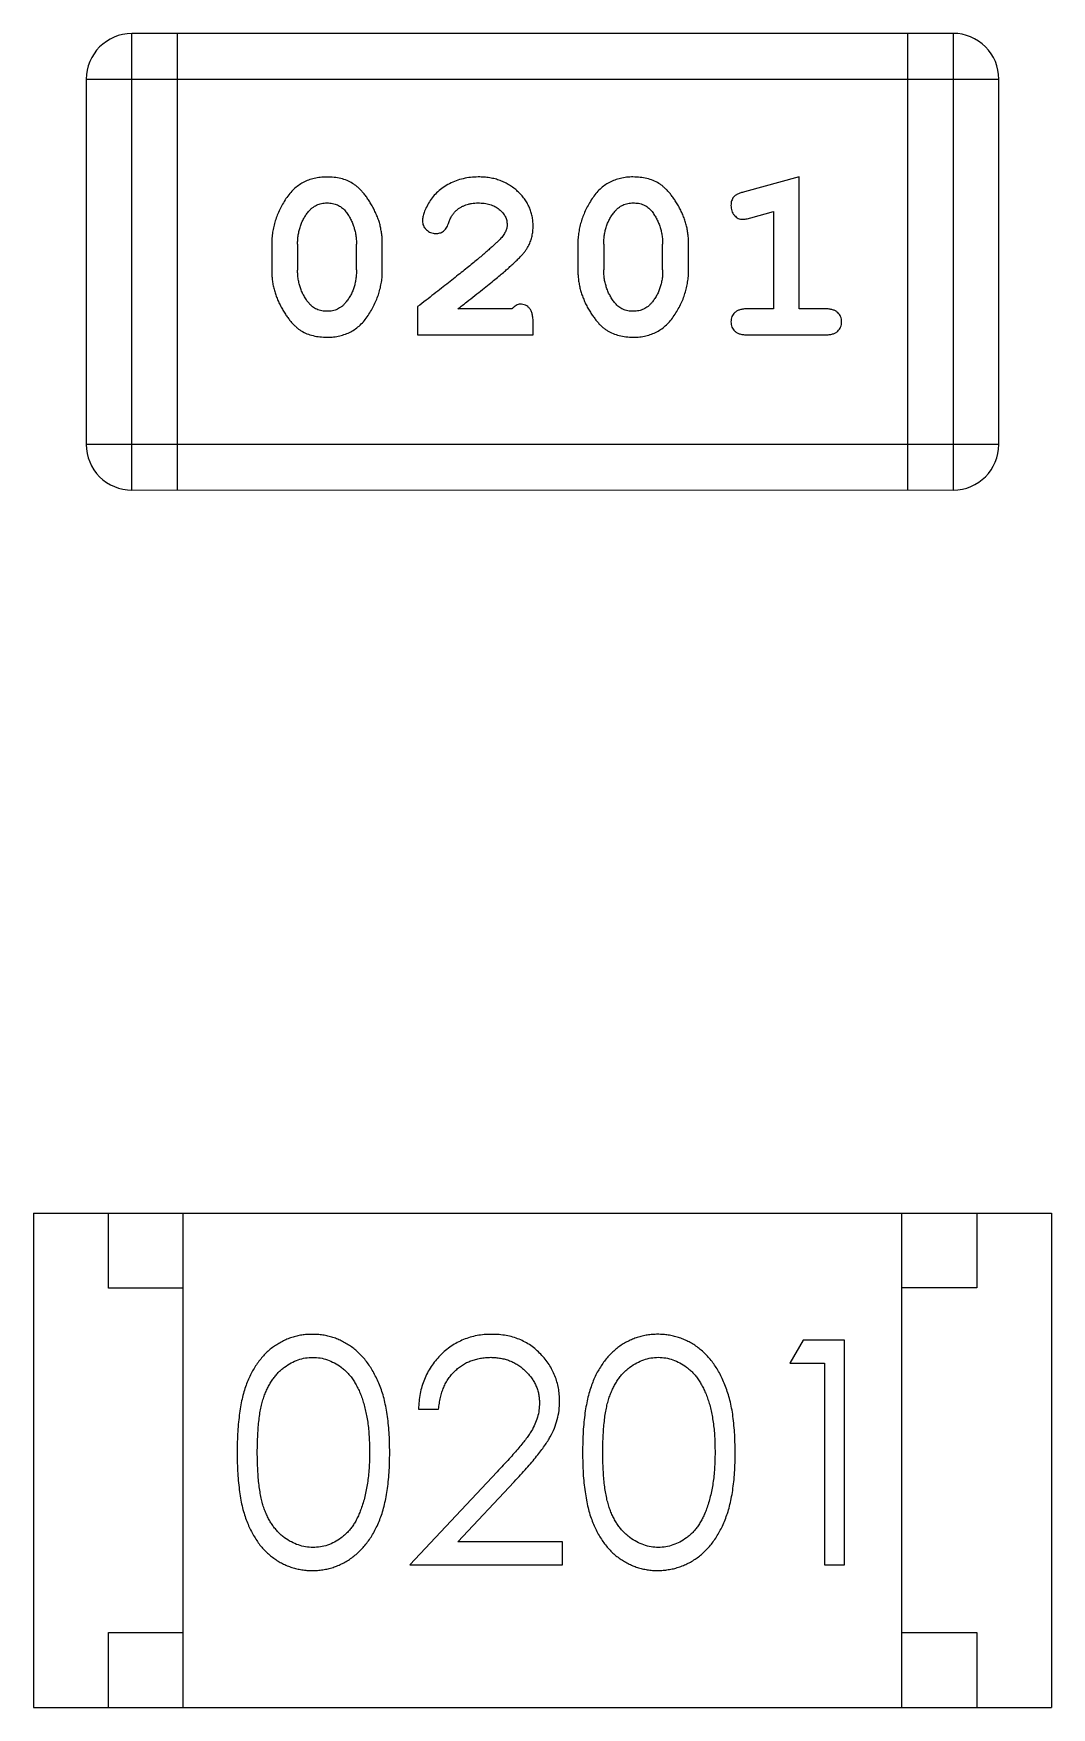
# Model space of a CAD drawing. Header units: millimetres. Extents: x 0 to 297, y 0 to 210.
# Drawn here: x 225.768 to 226.448, y 123.305 to 124.423 of the extents above; entities that cross this region are included whole.
import ezdxf

# ---------------------------------------------------------------- set-up
doc = ezdxf.new("R2010")
doc.units = ezdxf.units.MM
doc.layers.get('0').update_dxf_attribs({"linetype": 'CONTINUOUS'})

msp = doc.modelspace()

# ---------------------------------------------------------------- linework, layer by layer
at = {"color": 7, "linetype": 'Continuous'}
for p, q in [((226.3826, 124.4229), (225.834, 124.4228)), ((225.834, 124.118), (225.834, 124.4228)), ((225.8645, 124.118), (225.8645, 124.4228)), ((226.3521, 124.4229), (226.3522, 124.1181)), ((226.3826, 124.4229), (226.3827, 124.1181)), ((225.8035, 124.3923), (226.4131, 124.3924)), ((225.8035, 124.3923), (225.8035, 124.1485)), ((226.4131, 124.1485), (226.4131, 124.3924)), ((226.2798, 124.3271), (226.2432, 124.3172)), ((226.2798, 124.239), (226.2798, 124.3271)), ((226.2475, 124.2998), (226.2625, 124.3039)), ((226.2625, 124.3039), (226.2625, 124.239)), ((225.9274, 124.2824), (225.9274, 124.2647)), ((225.9447, 124.2822), (225.9447, 124.2649)), ((225.984, 124.265), (225.984, 124.2822)), ((226.0013, 124.2647), (226.0013, 124.2824)), ((226.1319, 124.2824), (226.1319, 124.2647)), ((226.1492, 124.2822), (226.1492, 124.265)), ((226.1885, 124.265), (226.1885, 124.2822)), ((226.2059, 124.2647), (226.2058, 124.2825)), ((226.0249, 124.2405), (226.0249, 124.2216)), ((226.0879, 124.239), (226.0517, 124.239)), ((226.2625, 124.239), (226.2452, 124.239)), ((226.2971, 124.239), (226.2798, 124.239)), ((226.0249, 124.2216), (226.102, 124.2217)), ((226.102, 124.2217), (226.102, 124.2295)), ((226.2452, 124.2217), (226.2971, 124.2217)), ((226.4131, 124.1485), (225.8035, 124.1485)), ((225.834, 124.118), (226.3827, 124.1181)), ((225.7683, 123.6352), (226.4483, 123.6353)), ((225.7683, 123.6352), (225.7683, 123.3052)), ((225.8183, 123.5852), (225.8183, 123.6352)), ((225.8683, 123.3052), (225.8683, 123.6352)), ((226.3483, 123.3053), (226.3483, 123.6353)), ((226.3983, 123.6353), (226.3983, 123.5853)), ((226.4483, 123.6353), (226.4483, 123.3053)), ((225.8683, 123.5852), (225.8183, 123.5852)), ((226.3983, 123.5853), (226.3483, 123.5853)), ((226.2823, 123.5505), (226.2735, 123.5351)), ((226.3101, 123.5505), (226.2823, 123.5505)), ((226.3101, 123.4005), (226.3101, 123.5505)), ((226.2735, 123.5351), (226.2966, 123.5351)), ((226.2966, 123.5351), (226.2966, 123.4005)), ((226.0255, 123.5043), (226.0389, 123.5043)), ((226.0779, 123.4626), (226.0197, 123.4005)), ((226.0518, 123.4159), (226.0894, 123.4559)), ((226.1216, 123.4159), (226.0518, 123.4159)), ((226.1216, 123.4005), (226.1216, 123.4159)), ((226.0197, 123.4005), (226.1216, 123.4005)), ((226.2966, 123.4005), (226.3101, 123.4005)), ((225.8183, 123.3552), (225.8683, 123.3552)), ((225.8183, 123.3052), (225.8183, 123.3552)), ((226.3483, 123.3553), (226.3983, 123.3553)), ((226.3983, 123.3553), (226.3983, 123.3053)), ((225.7683, 123.3052), (226.4483, 123.3053))]:
    msp.add_line(p, q, dxfattribs=at)
for centre, start, end in [((225.834, 124.3923), 90.0074, 180.0074), ((226.3826, 124.3924), 0.0074, 90.0074), ((225.834, 124.1485), 180.0074, 270.0074), ((226.3826, 124.1485), 270.0074, 0.0074)]:
    msp.add_arc(centre, 0.0305, start, end, dxfattribs=at)
for points, knots in [([(225.9642, 124.327), (225.9628, 124.327), (225.9599, 124.3269), (225.9559, 124.3262), (225.952, 124.3251), (225.9484, 124.3235), (225.9452, 124.3214), (225.9421, 124.3189), (225.9393, 124.316), (225.9369, 124.3126), (225.9347, 124.309), (225.9327, 124.3053), (225.9311, 124.3016), (225.9297, 124.2978), (225.9287, 124.294), (225.9279, 124.2902), (225.9275, 124.2863), (225.9274, 124.2837), (225.9274, 124.2824)], [0, 0, 0, 0, 0.06692, 0.130834, 0.19258, 0.252759, 0.312631, 0.373411, 0.436359, 0.501894, 0.568244, 0.632472, 0.69556, 0.757163, 0.818592, 0.878885, 0.939235, 1, 1, 1, 1]), ([(226.0013, 124.2824), (226.0013, 124.2835), (226.0013, 124.2856), (226.001, 124.2888), (226.0004, 124.292), (225.9998, 124.2951), (225.9989, 124.2981), (225.9977, 124.3011), (225.9964, 124.3041), (225.995, 124.307), (225.9933, 124.3097), (225.9917, 124.3123), (225.9901, 124.3146), (225.9884, 124.3167), (225.9867, 124.3185), (225.985, 124.3202), (225.9832, 124.3216), (225.9809, 124.3232), (225.9777, 124.3248), (225.9735, 124.3261), (225.969, 124.3269), (225.9658, 124.327), (225.9642, 124.327)], [0, 0, 0, 0, 0.049855, 0.099516, 0.148482, 0.19758, 0.246804, 0.296268, 0.346517, 0.397047, 0.446826, 0.49336, 0.537801, 0.579207, 0.617974, 0.654833, 0.689171, 0.722088, 0.786392, 0.853518, 0.924186, 1, 1, 1, 1]), ([(226.0653, 124.3271), (226.0636, 124.327), (226.0603, 124.3269), (226.0553, 124.326), (226.0506, 124.3246), (226.0461, 124.3226), (226.042, 124.3202), (226.0383, 124.3173), (226.0352, 124.3141), (226.0327, 124.3105), (226.0307, 124.3069), (226.0292, 124.3036), (226.0283, 124.3006), (226.0281, 124.2986), (226.0281, 124.2977)], [0, 0, 0, 0, 0.098286, 0.193983, 0.289056, 0.384352, 0.477435, 0.566197, 0.652355, 0.737986, 0.818188, 0.887401, 0.94802, 1, 1, 1, 1]), ([(226.102, 124.2943), (226.102, 124.2954), (226.1019, 124.2976), (226.1014, 124.3008), (226.1006, 124.3039), (226.0995, 124.3069), (226.098, 124.3098), (226.0962, 124.3125), (226.0941, 124.3151), (226.0917, 124.3175), (226.0891, 124.3197), (226.0862, 124.3217), (226.0832, 124.3234), (226.08, 124.3247), (226.0766, 124.3258), (226.073, 124.3265), (226.0692, 124.327), (226.0667, 124.327), (226.0653, 124.3271)], [0, 0, 0, 0, 0.060981, 0.120256, 0.178148, 0.236115, 0.293993, 0.352864, 0.413358, 0.476056, 0.539296, 0.602396, 0.665116, 0.728325, 0.792919, 0.859317, 0.928302, 1, 1, 1, 1]), ([(226.1687, 124.3271), (226.1673, 124.327), (226.1645, 124.327), (226.1604, 124.3262), (226.1565, 124.3251), (226.153, 124.3235), (226.1497, 124.3215), (226.1466, 124.319), (226.1438, 124.316), (226.1414, 124.3126), (226.1392, 124.309), (226.1372, 124.3053), (226.1356, 124.3016), (226.1343, 124.2979), (226.1332, 124.2941), (226.1325, 124.2902), (226.132, 124.2863), (226.1319, 124.2838), (226.1319, 124.2824)], [0, 0, 0, 0, 0.06692, 0.130834, 0.19258, 0.252759, 0.312631, 0.373411, 0.436359, 0.501894, 0.568244, 0.632472, 0.69556, 0.757163, 0.818592, 0.878885, 0.939235, 1, 1, 1, 1]), ([(226.2058, 124.2825), (226.2058, 124.2835), (226.2058, 124.2857), (226.2055, 124.2889), (226.205, 124.292), (226.2043, 124.2951), (226.2034, 124.2982), (226.2023, 124.3012), (226.201, 124.3041), (226.1995, 124.307), (226.1979, 124.3097), (226.1962, 124.3123), (226.1946, 124.3146), (226.1929, 124.3167), (226.1912, 124.3186), (226.1895, 124.3202), (226.1877, 124.3216), (226.1854, 124.3232), (226.1822, 124.3248), (226.178, 124.3261), (226.1735, 124.3269), (226.1703, 124.327), (226.1687, 124.3271)], [0, 0, 0, 0, 0.049855, 0.099516, 0.148482, 0.19758, 0.246804, 0.296268, 0.346517, 0.397047, 0.446826, 0.49336, 0.537801, 0.579207, 0.617974, 0.654833, 0.689171, 0.722088, 0.786392, 0.853518, 0.924186, 1, 1, 1, 1]), ([(225.952, 124.3039), (225.9524, 124.3044), (225.9532, 124.3053), (225.9545, 124.3065), (225.9559, 124.3075), (225.9574, 124.3083), (225.959, 124.309), (225.9607, 124.3094), (225.9625, 124.3097), (225.9637, 124.3097), (225.9643, 124.3097)], [0, 0, 0, 0, 0.13042, 0.256046, 0.378133, 0.498725, 0.620452, 0.742761, 0.869406, 1, 1, 1, 1]), ([(225.9643, 124.3097), (225.9649, 124.3097), (225.9662, 124.3097), (225.968, 124.3094), (225.9697, 124.309), (225.9713, 124.3084), (225.9727, 124.3077), (225.9741, 124.3068), (225.9754, 124.3057), (225.9761, 124.3049), (225.9765, 124.3045)], [0, 0, 0, 0, 0.138115, 0.270177, 0.397547, 0.520057, 0.63869, 0.757499, 0.878226, 1, 1, 1, 1]), ([(226.0503, 124.3044), (226.0508, 124.3048), (226.0518, 124.3056), (226.0535, 124.3068), (226.0552, 124.3077), (226.057, 124.3084), (226.0589, 124.309), (226.061, 124.3094), (226.0631, 124.3097), (226.0645, 124.3097), (226.0652, 124.3097)], [0, 0, 0, 0, 0.121873, 0.243139, 0.363336, 0.485133, 0.607572, 0.734701, 0.864814, 1, 1, 1, 1]), ([(226.0652, 124.3097), (226.0666, 124.3097), (226.0693, 124.3096), (226.0731, 124.3088), (226.0765, 124.3074), (226.0794, 124.3055), (226.0817, 124.3032), (226.0835, 124.3007), (226.0845, 124.298), (226.0846, 124.2962), (226.0847, 124.2952)], [0, 0, 0, 0, 0.156344, 0.299348, 0.4327, 0.561, 0.682299, 0.791883, 0.89611, 1, 1, 1, 1]), ([(226.1565, 124.304), (226.1569, 124.3044), (226.1577, 124.3053), (226.159, 124.3065), (226.1604, 124.3075), (226.1619, 124.3083), (226.1635, 124.309), (226.1652, 124.3094), (226.167, 124.3097), (226.1682, 124.3097), (226.1688, 124.3098)], [0, 0, 0, 0, 0.13042, 0.256046, 0.378133, 0.498725, 0.620452, 0.742761, 0.869406, 1, 1, 1, 1]), ([(226.1688, 124.3098), (226.1695, 124.3097), (226.1707, 124.3097), (226.1725, 124.3095), (226.1742, 124.3091), (226.1758, 124.3085), (226.1773, 124.3077), (226.1786, 124.3068), (226.1799, 124.3057), (226.1806, 124.3049), (226.181, 124.3045)], [0, 0, 0, 0, 0.138115, 0.270177, 0.397547, 0.520057, 0.63869, 0.757499, 0.878226, 1, 1, 1, 1]), ([(226.2432, 124.3172), (226.2424, 124.3169), (226.2408, 124.3165), (226.2387, 124.3156), (226.2371, 124.3147), (226.2359, 124.3137), (226.2351, 124.3125), (226.2346, 124.3112), (226.2342, 124.3097), (226.2342, 124.3086), (226.2342, 124.308)], [0, 0, 0, 0, 0.187321, 0.344927, 0.475328, 0.579604, 0.674244, 0.773631, 0.882025, 1, 1, 1, 1]), ([(225.9447, 124.2822), (225.9447, 124.2832), (225.9448, 124.2853), (225.9451, 124.2883), (225.9457, 124.2913), (225.9465, 124.2941), (225.9475, 124.2968), (225.9488, 124.2993), (225.9502, 124.3017), (225.9514, 124.3032), (225.952, 124.3039)], [0, 0, 0, 0, 0.135446, 0.266257, 0.393419, 0.517936, 0.639137, 0.758785, 0.879345, 1, 1, 1, 1]), ([(225.9765, 124.3045), (225.9771, 124.3036), (225.9783, 124.3021), (225.9798, 124.2995), (225.9811, 124.2969), (225.9822, 124.2941), (225.983, 124.2913), (225.9836, 124.2883), (225.984, 124.2853), (225.984, 124.2832), (225.984, 124.2822)], [0, 0, 0, 0, 0.125331, 0.248948, 0.371201, 0.494032, 0.616811, 0.742104, 0.868849, 1, 1, 1, 1]), ([(226.0281, 124.2977), (226.0281, 124.2972), (226.0282, 124.2961), (226.0287, 124.2945), (226.0295, 124.2931), (226.0307, 124.2918), (226.032, 124.2907), (226.0335, 124.2899), (226.0352, 124.2894), (226.0363, 124.2893), (226.0369, 124.2893)], [0, 0, 0, 0, 0.120856, 0.239483, 0.360995, 0.490166, 0.620982, 0.746416, 0.870253, 1, 1, 1, 1]), ([(226.0454, 124.2959), (226.0457, 124.2968), (226.0463, 124.2985), (226.0475, 124.3007), (226.0488, 124.3028), (226.0498, 124.3038), (226.0503, 124.3044)], [0, 0, 0, 0, 0.285518, 0.544185, 0.781367, 1, 1, 1, 1]), ([(226.1492, 124.2822), (226.1492, 124.2832), (226.1493, 124.2853), (226.1496, 124.2884), (226.1502, 124.2913), (226.151, 124.2941), (226.152, 124.2968), (226.1533, 124.2993), (226.1547, 124.3017), (226.1559, 124.3032), (226.1565, 124.304)], [0, 0, 0, 0, 0.135446, 0.266257, 0.393419, 0.517936, 0.639137, 0.758785, 0.879345, 1, 1, 1, 1]), ([(226.181, 124.3045), (226.1816, 124.3037), (226.1828, 124.3021), (226.1843, 124.2995), (226.1856, 124.2969), (226.1867, 124.2941), (226.1875, 124.2913), (226.1881, 124.2883), (226.1885, 124.2853), (226.1885, 124.2832), (226.1885, 124.2822)], [0, 0, 0, 0, 0.125331, 0.248948, 0.371201, 0.494032, 0.616811, 0.742104, 0.868849, 1, 1, 1, 1]), ([(226.2342, 124.308), (226.2342, 124.3074), (226.2342, 124.3062), (226.2347, 124.3044), (226.2354, 124.3028), (226.2365, 124.3014), (226.2377, 124.3002), (226.239, 124.2994), (226.2405, 124.2989), (226.2415, 124.2988), (226.2421, 124.2988)], [0, 0, 0, 0, 0.138815, 0.27042, 0.39836, 0.52875, 0.654955, 0.771147, 0.884581, 1, 1, 1, 1]), ([(226.2421, 124.2988), (226.2424, 124.2988), (226.2431, 124.2988), (226.2444, 124.299), (226.2459, 124.2994), (226.2469, 124.2996), (226.2475, 124.2998)], [0, 0, 0, 0, 0.183151, 0.413144, 0.682305, 1, 1, 1, 1]), ([(226.0369, 124.2893), (226.0374, 124.2893), (226.0384, 124.2894), (226.0397, 124.2896), (226.041, 124.2901), (226.0421, 124.2908), (226.0431, 124.2917), (226.044, 124.2928), (226.0448, 124.2943), (226.0452, 124.2953), (226.0454, 124.2959)], [0, 0, 0, 0, 0.127347, 0.246131, 0.359406, 0.470543, 0.586092, 0.711469, 0.847022, 1, 1, 1, 1]), ([(226.0847, 124.2952), (226.0847, 124.2944), (226.0845, 124.2928), (226.0836, 124.2904), (226.082, 124.2879), (226.0807, 124.2863), (226.0799, 124.2855)], [0, 0, 0, 0, 0.212836, 0.442809, 0.70317, 1, 1, 1, 1]), ([(226.0853, 124.266), (226.0861, 124.2668), (226.0878, 124.2683), (226.0902, 124.2705), (226.0923, 124.2726), (226.0942, 124.2746), (226.0958, 124.2764), (226.0971, 124.2782), (226.0983, 124.2798), (226.0994, 124.2819), (226.1005, 124.2845), (226.1014, 124.2876), (226.1019, 124.2909), (226.102, 124.2932), (226.102, 124.2943)], [0, 0, 0, 0, 0.103002, 0.197728, 0.285279, 0.365235, 0.437224, 0.502446, 0.560545, 0.611446, 0.707576, 0.80349, 0.900532, 1, 1, 1, 1]), ([(226.0799, 124.2855), (226.0795, 124.2851), (226.0785, 124.2841), (226.0769, 124.2825), (226.0751, 124.2808), (226.0729, 124.2789), (226.0704, 124.2767), (226.0677, 124.2744), (226.0647, 124.2719), (226.0614, 124.2692), (226.0578, 124.2663), (226.0539, 124.2632), (226.0498, 124.2599), (226.0454, 124.2564), (226.0407, 124.2527), (226.0357, 124.2488), (226.0304, 124.2447), (226.0268, 124.2419), (226.0249, 124.2405)], [0, 0, 0, 0, 0.026647, 0.057942, 0.094152, 0.134806, 0.180631, 0.231142, 0.286385, 0.346321, 0.411439, 0.481035, 0.555329, 0.634592, 0.718826, 0.807759, 0.901393, 1, 1, 1, 1]), ([(225.9274, 124.2647), (225.9274, 124.2636), (225.9275, 124.2615), (225.9278, 124.2583), (225.9282, 124.2552), (225.929, 124.2521), (225.9298, 124.249), (225.931, 124.246), (225.9322, 124.2431), (225.9337, 124.2402), (225.9353, 124.2375), (225.9369, 124.2349), (225.9385, 124.2326), (225.9402, 124.2305), (225.9419, 124.2286), (225.9436, 124.227), (225.9453, 124.2255), (225.9477, 124.2239), (225.9509, 124.2223), (225.9551, 124.221), (225.9596, 124.2202), (225.9628, 124.2201), (225.9645, 124.2201)], [0, 0, 0, 0, 0.049886, 0.09882, 0.148132, 0.19689, 0.246038, 0.295176, 0.345305, 0.395692, 0.445312, 0.491875, 0.535813, 0.577009, 0.616081, 0.652689, 0.687585, 0.720206, 0.785062, 0.85223, 0.923759, 1, 1, 1, 1]), ([(225.9524, 124.2427), (225.9517, 124.2434), (225.9505, 124.245), (225.949, 124.2476), (225.9476, 124.2502), (225.9466, 124.253), (225.9457, 124.2558), (225.9451, 124.2588), (225.9448, 124.2618), (225.9447, 124.2639), (225.9447, 124.2649)], [0, 0, 0, 0, 0.124927, 0.248361, 0.370889, 0.492583, 0.61616, 0.741472, 0.869044, 1, 1, 1, 1]), ([(225.9645, 124.2201), (225.9659, 124.2201), (225.9687, 124.2202), (225.9728, 124.2209), (225.9766, 124.222), (225.9802, 124.2236), (225.9835, 124.2256), (225.9866, 124.2282), (225.9894, 124.2311), (225.9918, 124.2345), (225.994, 124.2381), (225.996, 124.2417), (225.9976, 124.2455), (225.999, 124.2492), (226, 124.253), (226.0008, 124.2569), (226.0013, 124.2608), (226.0013, 124.2634), (226.0013, 124.2647)], [0, 0, 0, 0, 0.067217, 0.131051, 0.19272, 0.252824, 0.312745, 0.373449, 0.436041, 0.501494, 0.567761, 0.632087, 0.695096, 0.757109, 0.817993, 0.878657, 0.939311, 1, 1, 1, 1]), ([(225.984, 124.265), (225.984, 124.2639), (225.984, 124.2618), (225.9836, 124.2588), (225.9831, 124.2558), (225.9822, 124.253), (225.9813, 124.2503), (225.98, 124.2478), (225.9785, 124.2454), (225.9774, 124.2439), (225.9768, 124.2432)], [0, 0, 0, 0, 0.135449, 0.266263, 0.393429, 0.516942, 0.639128, 0.758779, 0.879341, 1, 1, 1, 1]), ([(226.0517, 124.239), (226.0537, 124.2405), (226.0575, 124.2435), (226.063, 124.2478), (226.068, 124.2518), (226.0724, 124.2553), (226.0764, 124.2585), (226.0798, 124.2613), (226.0827, 124.2638), (226.0845, 124.2653), (226.0853, 124.266)], [0, 0, 0, 0, 0.176662, 0.337826, 0.484741, 0.617764, 0.73494, 0.837793, 0.926412, 1, 1, 1, 1]), ([(226.1319, 124.2647), (226.1319, 124.2636), (226.132, 124.2615), (226.1323, 124.2583), (226.1328, 124.2552), (226.1335, 124.2521), (226.1343, 124.2491), (226.1355, 124.2461), (226.1367, 124.2431), (226.1382, 124.2402), (226.1398, 124.2375), (226.1414, 124.2349), (226.1431, 124.2326), (226.1447, 124.2305), (226.1464, 124.2287), (226.1481, 124.227), (226.1498, 124.2256), (226.1522, 124.224), (226.1554, 124.2224), (226.1596, 124.2211), (226.1641, 124.2202), (226.1673, 124.2201), (226.169, 124.2201)], [0, 0, 0, 0, 0.049886, 0.09882, 0.148132, 0.19689, 0.246038, 0.295176, 0.345305, 0.395692, 0.445312, 0.491875, 0.535813, 0.577009, 0.616081, 0.652689, 0.687585, 0.720206, 0.785062, 0.85223, 0.923759, 1, 1, 1, 1]), ([(226.1569, 124.2427), (226.1562, 124.2435), (226.155, 124.245), (226.1535, 124.2476), (226.1521, 124.2502), (226.1511, 124.253), (226.1503, 124.2558), (226.1496, 124.2588), (226.1493, 124.2619), (226.1492, 124.2639), (226.1492, 124.265)], [0, 0, 0, 0, 0.124927, 0.248361, 0.370889, 0.492583, 0.61616, 0.741472, 0.869044, 1, 1, 1, 1]), ([(226.169, 124.2201), (226.1704, 124.2201), (226.1732, 124.2202), (226.1773, 124.2209), (226.1812, 124.222), (226.1847, 124.2236), (226.1881, 124.2257), (226.1911, 124.2282), (226.1939, 124.2311), (226.1963, 124.2345), (226.1985, 124.2381), (226.2005, 124.2418), (226.2022, 124.2455), (226.2035, 124.2493), (226.2045, 124.2531), (226.2053, 124.2569), (226.2058, 124.2608), (226.2058, 124.2634), (226.2059, 124.2647)], [0, 0, 0, 0, 0.067217, 0.131051, 0.19272, 0.252824, 0.312745, 0.373449, 0.436041, 0.501494, 0.567761, 0.632087, 0.695096, 0.757109, 0.817993, 0.878657, 0.939311, 1, 1, 1, 1]), ([(226.1885, 124.265), (226.1885, 124.2639), (226.1885, 124.2618), (226.1882, 124.2588), (226.1876, 124.2558), (226.1868, 124.2531), (226.1858, 124.2504), (226.1845, 124.2478), (226.183, 124.2454), (226.1819, 124.2439), (226.1813, 124.2432)], [0, 0, 0, 0, 0.135449, 0.266263, 0.393429, 0.516942, 0.639128, 0.758779, 0.879341, 1, 1, 1, 1]), ([(225.9645, 124.2374), (225.9639, 124.2374), (225.9626, 124.2374), (225.9608, 124.2377), (225.9591, 124.2381), (225.9575, 124.2387), (225.956, 124.2394), (225.9547, 124.2403), (225.9535, 124.2414), (225.9527, 124.2422), (225.9524, 124.2427)], [0, 0, 0, 0, 0.139844, 0.271849, 0.399162, 0.521619, 0.6402, 0.758957, 0.87828, 1, 1, 1, 1]), ([(225.9768, 124.2432), (225.9764, 124.2427), (225.9756, 124.2418), (225.9743, 124.2406), (225.9728, 124.2396), (225.9713, 124.2388), (225.9697, 124.2381), (225.9681, 124.2377), (225.9663, 124.2374), (225.9651, 124.2374), (225.9645, 124.2374)], [0, 0, 0, 0, 0.129853, 0.25607, 0.380154, 0.49978, 0.62208, 0.743277, 0.868791, 1, 1, 1, 1]), ([(226.0934, 124.2421), (226.0929, 124.2421), (226.092, 124.242), (226.0906, 124.2413), (226.0892, 124.2403), (226.0883, 124.2394), (226.0879, 124.239)], [0, 0, 0, 0, 0.20611, 0.432681, 0.695597, 1, 1, 1, 1]), ([(226.102, 124.2295), (226.102, 124.2306), (226.102, 124.2326), (226.1015, 124.2353), (226.1009, 124.2375), (226.0998, 124.2393), (226.0985, 124.2405), (226.097, 124.2415), (226.0952, 124.242), (226.094, 124.2421), (226.0934, 124.2421)], [0, 0, 0, 0, 0.1844, 0.34094, 0.473574, 0.586824, 0.690029, 0.789175, 0.890445, 1, 1, 1, 1]), ([(226.169, 124.2374), (226.1684, 124.2374), (226.1671, 124.2374), (226.1653, 124.2377), (226.1636, 124.2381), (226.162, 124.2387), (226.1606, 124.2394), (226.1592, 124.2403), (226.158, 124.2414), (226.1572, 124.2423), (226.1569, 124.2427)], [0, 0, 0, 0, 0.139844, 0.271849, 0.399162, 0.521619, 0.6402, 0.758957, 0.87828, 1, 1, 1, 1]), ([(226.1813, 124.2432), (226.1809, 124.2427), (226.1801, 124.2418), (226.1788, 124.2406), (226.1774, 124.2396), (226.1758, 124.2388), (226.1743, 124.2382), (226.1726, 124.2377), (226.1708, 124.2375), (226.1696, 124.2374), (226.169, 124.2374)], [0, 0, 0, 0, 0.129853, 0.25607, 0.380154, 0.49978, 0.62208, 0.743277, 0.868791, 1, 1, 1, 1]), ([(226.2452, 124.239), (226.2443, 124.239), (226.2426, 124.2389), (226.2403, 124.2385), (226.2383, 124.2377), (226.2368, 124.2366), (226.2356, 124.2353), (226.2348, 124.2338), (226.2343, 124.2321), (226.2342, 124.2309), (226.2342, 124.2303)], [0, 0, 0, 0, 0.169102, 0.317658, 0.446239, 0.563118, 0.671828, 0.776546, 0.884858, 1, 1, 1, 1]), ([(226.2342, 124.2303), (226.2342, 124.2297), (226.2343, 124.2285), (226.2348, 124.2268), (226.2356, 124.2253), (226.2368, 124.224), (226.2383, 124.2229), (226.2403, 124.2222), (226.2426, 124.2217), (226.2443, 124.2217), (226.2452, 124.2217)], [0, 0, 0, 0, 0.115051, 0.223278, 0.329269, 0.437893, 0.554681, 0.682591, 0.83103, 1, 1, 1, 1]), ([(226.3081, 124.2303), (226.3081, 124.2309), (226.308, 124.2321), (226.3075, 124.2338), (226.3067, 124.2353), (226.3055, 124.2366), (226.304, 124.2377), (226.302, 124.2385), (226.2997, 124.2389), (226.298, 124.239), (226.2971, 124.239)], [0, 0, 0, 0, 0.11517, 0.223509, 0.328254, 0.438012, 0.553651, 0.682263, 0.830856, 1, 1, 1, 1]), ([(226.2971, 124.2217), (226.298, 124.2217), (226.2997, 124.2217), (226.302, 124.2222), (226.304, 124.2229), (226.3055, 124.224), (226.3067, 124.2253), (226.3075, 124.2269), (226.308, 124.2285), (226.3081, 124.2297), (226.3081, 124.2303)], [0, 0, 0, 0, 0.169012, 0.317488, 0.445429, 0.560977, 0.67065, 0.776666, 0.88492, 1, 1, 1, 1]), ([(225.9545, 123.5543), (225.9533, 123.5543), (225.9509, 123.5543), (225.9475, 123.5539), (225.9441, 123.5532), (225.9408, 123.5523), (225.9376, 123.5511), (225.9345, 123.5496), (225.9315, 123.5479), (225.9285, 123.546), (225.9257, 123.5438), (225.923, 123.5413), (225.9206, 123.5386), (225.9183, 123.5356), (225.9161, 123.5324), (225.9141, 123.529), (225.9123, 123.5253), (225.9106, 123.5213), (225.9091, 123.517), (225.9078, 123.5123), (225.9067, 123.5072), (225.9059, 123.5016), (225.9052, 123.4957), (225.9047, 123.4893), (225.9044, 123.4825), (225.9043, 123.4778), (225.9043, 123.4754)], [0, 0, 0, 0, 0.033742, 0.066533, 0.099153, 0.13154, 0.164087, 0.196563, 0.229707, 0.263315, 0.297504, 0.331686, 0.366482, 0.4021, 0.438958, 0.476748, 0.515985, 0.556589, 0.599519, 0.645765, 0.695487, 0.748721, 0.805687, 0.866754, 0.931405, 1, 1, 1, 1]), ([(226.0062, 123.4754), (226.0062, 123.4777), (226.0062, 123.4822), (226.0059, 123.4888), (226.0053, 123.495), (226.0046, 123.5008), (226.0036, 123.5063), (226.0025, 123.5114), (226.0011, 123.5162), (225.9995, 123.5206), (225.9976, 123.5247), (225.9957, 123.5285), (225.9936, 123.5321), (225.9914, 123.5354), (225.989, 123.5384), (225.9864, 123.5412), (225.9837, 123.5437), (225.9808, 123.5459), (225.9778, 123.5479), (225.9747, 123.5496), (225.9716, 123.5511), (225.9683, 123.5523), (225.965, 123.5532), (225.9615, 123.5539), (225.958, 123.5543), (225.9557, 123.5543), (225.9545, 123.5543)], [0, 0, 0, 0, 0.065278, 0.127205, 0.186168, 0.241675, 0.294115, 0.343609, 0.390387, 0.434463, 0.476646, 0.517002, 0.555936, 0.593716, 0.630057, 0.665601, 0.700745, 0.734917, 0.768681, 0.802087, 0.834849, 0.867433, 0.900138, 0.932806, 0.966212, 1, 1, 1, 1]), ([(226.0744, 123.5543), (226.0727, 123.5543), (226.0694, 123.5542), (226.0646, 123.5536), (226.06, 123.5524), (226.0555, 123.5509), (226.0513, 123.5489), (226.0473, 123.5465), (226.0435, 123.5436), (226.0399, 123.5403), (226.0367, 123.5367), (226.0338, 123.5328), (226.0314, 123.5287), (226.0293, 123.5243), (226.0277, 123.5196), (226.0265, 123.5147), (226.0257, 123.5096), (226.0256, 123.5061), (226.0255, 123.5043)], [0, 0, 0, 0, 0.06445, 0.126725, 0.187421, 0.247417, 0.306749, 0.366595, 0.427749, 0.490235, 0.553031, 0.614805, 0.676505, 0.738096, 0.801021, 0.864897, 0.931209, 1, 1, 1, 1]), ([(226.1197, 123.5098), (226.1197, 123.5112), (226.1196, 123.5142), (226.119, 123.5185), (226.118, 123.5226), (226.1167, 123.5266), (226.1148, 123.5305), (226.1127, 123.5342), (226.1101, 123.5378), (226.1072, 123.5411), (226.104, 123.5442), (226.1005, 123.5469), (226.0967, 123.5492), (226.0927, 123.5511), (226.0885, 123.5526), (226.084, 123.5536), (226.0793, 123.5542), (226.076, 123.5543), (226.0744, 123.5543)], [0, 0, 0, 0, 0.06271, 0.123347, 0.183401, 0.242828, 0.302097, 0.36242, 0.423725, 0.487032, 0.550491, 0.612709, 0.674265, 0.73617, 0.799211, 0.863483, 0.930525, 1, 1, 1, 1]), ([(226.1852, 123.5544), (226.1841, 123.5543), (226.1817, 123.5543), (226.1783, 123.5539), (226.1749, 123.5532), (226.1716, 123.5523), (226.1684, 123.5511), (226.1653, 123.5497), (226.1622, 123.548), (226.1593, 123.546), (226.1565, 123.5438), (226.1538, 123.5413), (226.1514, 123.5386), (226.149, 123.5357), (226.1469, 123.5324), (226.1448, 123.529), (226.143, 123.5253), (226.1414, 123.5213), (226.1399, 123.517), (226.1386, 123.5123), (226.1375, 123.5072), (226.1366, 123.5017), (226.1359, 123.4957), (226.1354, 123.4893), (226.1351, 123.4825), (226.1351, 123.4779), (226.1351, 123.4754)], [0, 0, 0, 0, 0.033742, 0.066533, 0.099153, 0.13154, 0.164087, 0.196563, 0.229707, 0.263315, 0.297504, 0.331686, 0.366482, 0.4021, 0.438958, 0.476748, 0.515985, 0.556589, 0.599519, 0.645765, 0.695487, 0.748721, 0.805687, 0.866754, 0.931405, 1, 1, 1, 1]), ([(226.237, 123.4755), (226.237, 123.4778), (226.2369, 123.4823), (226.2366, 123.4888), (226.2361, 123.495), (226.2354, 123.5009), (226.2344, 123.5063), (226.2332, 123.5115), (226.2318, 123.5162), (226.2302, 123.5206), (226.2284, 123.5247), (226.2265, 123.5286), (226.2244, 123.5321), (226.2222, 123.5354), (226.2197, 123.5384), (226.2172, 123.5412), (226.2144, 123.5437), (226.2116, 123.546), (226.2086, 123.548), (226.2055, 123.5497), (226.2023, 123.5511), (226.1991, 123.5523), (226.1957, 123.5532), (226.1923, 123.5539), (226.1888, 123.5543), (226.1864, 123.5543), (226.1852, 123.5544)], [0, 0, 0, 0, 0.065278, 0.127205, 0.186168, 0.241675, 0.294115, 0.343609, 0.390387, 0.434463, 0.476646, 0.517002, 0.555936, 0.593716, 0.630057, 0.665601, 0.700745, 0.734917, 0.768681, 0.802087, 0.834849, 0.867433, 0.900138, 0.932806, 0.966212, 1, 1, 1, 1]), ([(225.9178, 123.4755), (225.9178, 123.4775), (225.9178, 123.4814), (225.9181, 123.4871), (225.9184, 123.4923), (225.9189, 123.4972), (225.9195, 123.5018), (225.9203, 123.5059), (225.9213, 123.5097), (225.9223, 123.5131), (225.9236, 123.5162), (225.9249, 123.5191), (225.9264, 123.5218), (225.9281, 123.5243), (225.9298, 123.5266), (225.9317, 123.5288), (225.9337, 123.5307), (225.9366, 123.533), (225.9403, 123.5353), (225.945, 123.5375), (225.9499, 123.5387), (225.9533, 123.5389), (225.9549, 123.5389)], [0, 0, 0, 0, 0.073302, 0.142286, 0.206253, 0.266017, 0.321612, 0.372532, 0.419497, 0.462398, 0.502825, 0.541489, 0.579034, 0.615143, 0.650298, 0.684912, 0.718701, 0.752189, 0.817245, 0.879117, 0.939613, 1, 1, 1, 1]), ([(225.9549, 123.5389), (225.9566, 123.5389), (225.9598, 123.5387), (225.9647, 123.5375), (225.9694, 123.5353), (225.9731, 123.533), (225.976, 123.5307), (225.978, 123.5287), (225.98, 123.5265), (225.9818, 123.524), (225.9835, 123.5213), (225.985, 123.5183), (225.9865, 123.5151), (225.9878, 123.5117), (225.9889, 123.508), (225.99, 123.5041), (225.9908, 123.5), (225.9916, 123.4956), (225.9921, 123.4909), (225.9925, 123.486), (225.9927, 123.4808), (225.9928, 123.4773), (225.9928, 123.4755)], [0, 0, 0, 0, 0.059689, 0.119507, 0.181075, 0.246162, 0.279894, 0.314468, 0.350403, 0.387474, 0.426147, 0.466624, 0.508745, 0.553328, 0.600058, 0.649177, 0.700552, 0.754894, 0.811825, 0.871514, 0.934319, 1, 1, 1, 1]), ([(226.0389, 123.5043), (226.0391, 123.5057), (226.0393, 123.5083), (226.0401, 123.5121), (226.041, 123.5156), (226.0422, 123.5189), (226.0437, 123.522), (226.0455, 123.5249), (226.0475, 123.5275), (226.0497, 123.5299), (226.0522, 123.532), (226.0548, 123.5339), (226.0576, 123.5355), (226.0605, 123.5367), (226.0636, 123.5377), (226.0668, 123.5384), (226.0702, 123.5389), (226.0725, 123.5389), (226.0737, 123.539)], [0, 0, 0, 0, 0.073648, 0.143686, 0.210962, 0.275557, 0.338064, 0.399311, 0.4594, 0.51934, 0.579024, 0.637809, 0.695959, 0.754122, 0.813113, 0.873453, 0.935561, 1, 1, 1, 1]), ([(226.0737, 123.539), (226.0748, 123.5389), (226.077, 123.5389), (226.0803, 123.5384), (226.0834, 123.5378), (226.0863, 123.5368), (226.0892, 123.5355), (226.0919, 123.534), (226.0944, 123.5321), (226.0968, 123.53), (226.099, 123.5277), (226.1009, 123.5253), (226.1026, 123.5228), (226.1039, 123.5202), (226.105, 123.5174), (226.1057, 123.5146), (226.1062, 123.5116), (226.1062, 123.5096), (226.1062, 123.5086)], [0, 0, 0, 0, 0.068027, 0.133505, 0.19695, 0.26027, 0.322741, 0.384982, 0.448465, 0.513424, 0.578224, 0.640011, 0.700094, 0.760067, 0.819012, 0.877878, 0.938035, 1, 1, 1, 1]), ([(226.1486, 123.4755), (226.1486, 123.4775), (226.1486, 123.4814), (226.1488, 123.4871), (226.1492, 123.4924), (226.1497, 123.4973), (226.1503, 123.5018), (226.1511, 123.5059), (226.152, 123.5097), (226.1531, 123.5131), (226.1544, 123.5162), (226.1557, 123.5191), (226.1572, 123.5218), (226.1588, 123.5243), (226.1606, 123.5267), (226.1625, 123.5288), (226.1645, 123.5307), (226.1674, 123.533), (226.1711, 123.5353), (226.1758, 123.5375), (226.1807, 123.5387), (226.184, 123.5389), (226.1857, 123.539)], [0, 0, 0, 0, 0.073302, 0.142286, 0.206253, 0.266017, 0.321612, 0.372532, 0.419497, 0.462398, 0.502825, 0.541489, 0.579034, 0.615143, 0.650298, 0.684912, 0.718701, 0.752189, 0.817245, 0.879117, 0.939613, 1, 1, 1, 1]), ([(226.1857, 123.539), (226.1873, 123.5389), (226.1906, 123.5387), (226.1955, 123.5375), (226.2001, 123.5353), (226.2039, 123.533), (226.2067, 123.5307), (226.2088, 123.5287), (226.2107, 123.5265), (226.2125, 123.524), (226.2142, 123.5213), (226.2158, 123.5183), (226.2172, 123.5152), (226.2186, 123.5117), (226.2197, 123.5081), (226.2208, 123.5042), (226.2216, 123.5), (226.2223, 123.4956), (226.2229, 123.4909), (226.2233, 123.486), (226.2235, 123.4808), (226.2235, 123.4773), (226.2236, 123.4755)], [0, 0, 0, 0, 0.059689, 0.119507, 0.181075, 0.246162, 0.279894, 0.314468, 0.350403, 0.387474, 0.426147, 0.466624, 0.508745, 0.553328, 0.600058, 0.649177, 0.700552, 0.754894, 0.811825, 0.871514, 0.934319, 1, 1, 1, 1]), ([(226.1062, 123.5086), (226.1062, 123.5069), (226.1061, 123.5037), (226.105, 123.4989), (226.1033, 123.4943), (226.1013, 123.4904), (226.0993, 123.4873), (226.0974, 123.4846), (226.0951, 123.4817), (226.0924, 123.4784), (226.0893, 123.4749), (226.0859, 123.471), (226.082, 123.4669), (226.0793, 123.4641), (226.0779, 123.4626)], [0, 0, 0, 0, 0.088014, 0.174976, 0.2638, 0.355443, 0.406413, 0.465519, 0.533076, 0.609353, 0.693899, 0.787171, 0.889197, 1, 1, 1, 1]), ([(226.0894, 123.4559), (226.0908, 123.4575), (226.0936, 123.4605), (226.0975, 123.4648), (226.1011, 123.4689), (226.1043, 123.4728), (226.1071, 123.4764), (226.1096, 123.4798), (226.1117, 123.483), (226.114, 123.4868), (226.1163, 123.4915), (226.1183, 123.4974), (226.1195, 123.5035), (226.1196, 123.5077), (226.1197, 123.5098)], [0, 0, 0, 0, 0.09953, 0.192079, 0.277712, 0.357454, 0.429648, 0.495771, 0.555538, 0.608657, 0.707578, 0.804328, 0.901298, 1, 1, 1, 1]), ([(225.9043, 123.4754), (225.9043, 123.473), (225.9044, 123.4684), (225.9047, 123.4616), (225.9052, 123.4553), (225.9059, 123.4493), (225.9068, 123.4438), (225.9078, 123.4386), (225.9092, 123.4339), (225.9107, 123.4296), (225.9124, 123.4256), (225.9142, 123.4219), (225.9163, 123.4184), (225.9184, 123.4152), (225.9207, 123.4122), (225.9232, 123.4095), (225.9259, 123.4071), (225.9287, 123.4049), (225.9316, 123.4029), (225.9346, 123.4013), (225.9377, 123.3998), (225.9409, 123.3987), (225.9442, 123.3978), (225.9475, 123.3971), (225.951, 123.3967), (225.9533, 123.3967), (225.9545, 123.3966)], [0, 0, 0, 0, 0.068113, 0.132564, 0.193427, 0.250218, 0.303569, 0.353576, 0.400235, 0.443586, 0.484619, 0.524292, 0.56238, 0.599049, 0.63494, 0.669782, 0.704009, 0.737842, 0.771098, 0.803896, 0.836415, 0.868639, 0.900715, 0.933378, 0.966213, 1, 1, 1, 1]), ([(225.9549, 123.412), (225.9533, 123.4121), (225.95, 123.4123), (225.9451, 123.4136), (225.9404, 123.4156), (225.9366, 123.418), (225.9338, 123.4203), (225.9317, 123.4222), (225.9298, 123.4244), (225.928, 123.4267), (225.9264, 123.4292), (225.9249, 123.4319), (225.9236, 123.4348), (225.9223, 123.4379), (225.9212, 123.4414), (225.9203, 123.4451), (225.9196, 123.4493), (225.9189, 123.4538), (225.9184, 123.4587), (225.9181, 123.4639), (225.9178, 123.4696), (225.9178, 123.4735), (225.9178, 123.4755)], [0, 0, 0, 0, 0.060034, 0.120278, 0.182348, 0.247919, 0.281641, 0.315701, 0.350322, 0.385703, 0.421819, 0.459196, 0.497866, 0.538301, 0.58121, 0.628183, 0.679403, 0.734699, 0.794074, 0.858416, 0.927049, 1, 1, 1, 1]), ([(225.9545, 123.3966), (225.9557, 123.3967), (225.9581, 123.3967), (225.9616, 123.3971), (225.965, 123.3978), (225.9684, 123.3987), (225.9716, 123.3999), (225.9748, 123.4014), (225.9779, 123.4031), (225.9809, 123.4051), (225.9838, 123.4074), (225.9865, 123.4099), (225.9891, 123.4127), (225.9915, 123.4157), (225.9938, 123.419), (225.9959, 123.4226), (225.9978, 123.4264), (225.9996, 123.4305), (226.0012, 123.4348), (226.0025, 123.4396), (226.0037, 123.4447), (226.0046, 123.4501), (226.0053, 123.456), (226.0059, 123.4621), (226.0062, 123.4687), (226.0062, 123.4731), (226.0062, 123.4754)], [0, 0, 0, 0, 0.033824, 0.067298, 0.10028, 0.133019, 0.165736, 0.198792, 0.232372, 0.266409, 0.301016, 0.336196, 0.371972, 0.408574, 0.446394, 0.485225, 0.525372, 0.567224, 0.611081, 0.65775, 0.70702, 0.759235, 0.814484, 0.873227, 0.934937, 1, 1, 1, 1]), ([(225.9928, 123.4755), (225.9928, 123.4737), (225.9927, 123.4701), (225.9925, 123.4649), (225.992, 123.4599), (225.9914, 123.4551), (225.9906, 123.4505), (225.9897, 123.4461), (225.9885, 123.4418), (225.9876, 123.4391), (225.9871, 123.4378)], [0, 0, 0, 0, 0.141157, 0.277773, 0.409244, 0.535676, 0.657497, 0.775458, 0.889412, 1, 1, 1, 1]), ([(226.1351, 123.4754), (226.1351, 123.4731), (226.1351, 123.4684), (226.1354, 123.4617), (226.1359, 123.4553), (226.1367, 123.4494), (226.1376, 123.4438), (226.1386, 123.4387), (226.1399, 123.434), (226.1415, 123.4296), (226.1432, 123.4256), (226.145, 123.4219), (226.147, 123.4184), (226.1492, 123.4152), (226.1515, 123.4123), (226.154, 123.4095), (226.1566, 123.4071), (226.1594, 123.4049), (226.1624, 123.403), (226.1654, 123.4013), (226.1685, 123.3998), (226.1717, 123.3987), (226.1749, 123.3978), (226.1783, 123.3971), (226.1817, 123.3967), (226.1841, 123.3967), (226.1853, 123.3967)], [0, 0, 0, 0, 0.068113, 0.132564, 0.193427, 0.250218, 0.303569, 0.353576, 0.400235, 0.443586, 0.484619, 0.524292, 0.56238, 0.599049, 0.63494, 0.669782, 0.704009, 0.737842, 0.771098, 0.803896, 0.836415, 0.868639, 0.900715, 0.933378, 0.966213, 1, 1, 1, 1]), ([(226.1857, 123.4121), (226.1841, 123.4121), (226.1807, 123.4123), (226.1759, 123.4136), (226.1711, 123.4157), (226.1674, 123.4181), (226.1645, 123.4204), (226.1625, 123.4223), (226.1606, 123.4244), (226.1588, 123.4267), (226.1572, 123.4292), (226.1557, 123.432), (226.1543, 123.4349), (226.1531, 123.438), (226.152, 123.4414), (226.1511, 123.4451), (226.1503, 123.4493), (226.1496, 123.4538), (226.1492, 123.4587), (226.1488, 123.464), (226.1486, 123.4696), (226.1486, 123.4735), (226.1486, 123.4755)], [0, 0, 0, 0, 0.060034, 0.120278, 0.182348, 0.247919, 0.281641, 0.315701, 0.350322, 0.385703, 0.421819, 0.459196, 0.497866, 0.538301, 0.58121, 0.628183, 0.679403, 0.734699, 0.794074, 0.858416, 0.927049, 1, 1, 1, 1]), ([(226.1853, 123.3967), (226.1864, 123.3967), (226.1888, 123.3967), (226.1923, 123.3972), (226.1958, 123.3978), (226.1991, 123.3988), (226.2024, 123.4), (226.2056, 123.4014), (226.2087, 123.4032), (226.2117, 123.4051), (226.2146, 123.4074), (226.2173, 123.4099), (226.2199, 123.4127), (226.2223, 123.4158), (226.2246, 123.4191), (226.2266, 123.4226), (226.2286, 123.4264), (226.2303, 123.4305), (226.2319, 123.4349), (226.2333, 123.4396), (226.2344, 123.4447), (226.2354, 123.4502), (226.2361, 123.456), (226.2367, 123.4622), (226.2369, 123.4687), (226.237, 123.4732), (226.237, 123.4755)], [0, 0, 0, 0, 0.033824, 0.067298, 0.10028, 0.133019, 0.165736, 0.198792, 0.232372, 0.266409, 0.301016, 0.336196, 0.371972, 0.408574, 0.446394, 0.485225, 0.525372, 0.567224, 0.611081, 0.65775, 0.70702, 0.759235, 0.814484, 0.873227, 0.934937, 1, 1, 1, 1]), ([(226.2236, 123.4755), (226.2235, 123.4737), (226.2235, 123.4702), (226.2232, 123.4649), (226.2228, 123.4599), (226.2222, 123.4551), (226.2214, 123.4505), (226.2204, 123.4461), (226.2193, 123.4419), (226.2183, 123.4391), (226.2179, 123.4378)], [0, 0, 0, 0, 0.141157, 0.277773, 0.409244, 0.535676, 0.657497, 0.775458, 0.889412, 1, 1, 1, 1]), ([(225.9871, 123.4378), (225.9867, 123.4367), (225.986, 123.4347), (225.9846, 123.4318), (225.9832, 123.429), (225.9816, 123.4265), (225.9798, 123.4242), (225.978, 123.4221), (225.976, 123.4201), (225.9732, 123.4179), (225.9695, 123.4155), (225.9648, 123.4135), (225.9599, 123.4122), (225.9566, 123.4121), (225.9549, 123.412)], [0, 0, 0, 0, 0.075949, 0.148549, 0.218996, 0.286119, 0.351826, 0.416074, 0.478265, 0.540325, 0.660405, 0.774606, 0.887187, 1, 1, 1, 1]), ([(226.2179, 123.4378), (226.2175, 123.4368), (226.2167, 123.4347), (226.2154, 123.4318), (226.2139, 123.4291), (226.2123, 123.4265), (226.2106, 123.4242), (226.2087, 123.4221), (226.2067, 123.4202), (226.2039, 123.4179), (226.2002, 123.4156), (226.1955, 123.4136), (226.1907, 123.4123), (226.1874, 123.4121), (226.1857, 123.4121)], [0, 0, 0, 0, 0.075949, 0.148549, 0.218996, 0.286119, 0.351826, 0.416074, 0.478265, 0.540325, 0.660405, 0.774606, 0.887187, 1, 1, 1, 1])]:
    msp.add_open_spline(points, degree=3, knots=knots, dxfattribs=at)

doc.saveas('drawing.dxf')
